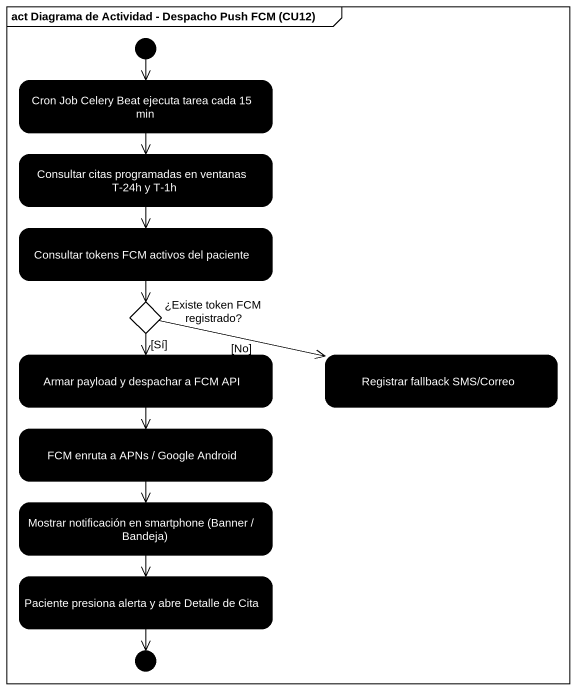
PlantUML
@startuml
mainframe act Diagrama de Actividad - Despacho Push FCM (CU12)
hide empty description
state junction1 <<choice>> #000000
state "Cron Job Celery Beat ejecuta tarea cada 15 min" as Cron_Job_Celery_Beat #000000
state "Consultar citas programadas en ventanas T-24h y T-1h" as Consultar_citas_programadas #000000
state "Consultar tokens FCM activos del paciente" as Consultar_tokens_FCM #000000
state "¿Existe token FCM registrado?" as Existe_token_FCM_registrado <<choice>> #000000
state "Armar payload y despachar a FCM API" as Armar_payload_y_despachar_a #000000
state "Registrar fallback SMS/Correo" as Registrar_fallback_SMS #000000
state "FCM enruta a APNs / Google Android" as FCM_enruta_a_APNs_Google #000000
state "Mostrar notificación en smartphone (Banner / Bandeja)" as Mostrar_notificación_en #000000
state "Paciente presiona alerta y abre Detalle de Cita" as Paciente_presiona_alerta_y #000000
state junction2 <<choice>> #000000
junction1 --> Cron_Job_Celery_Beat
Cron_Job_Celery_Beat --> Consultar_citas_programadas
Consultar_citas_programadas --> Consultar_tokens_FCM
Consultar_tokens_FCM --> Existe_token_FCM_registrado
Existe_token_FCM_registrado --> Armar_payload_y_despachar_a : [Sí]
Existe_token_FCM_registrado -right-> Registrar_fallback_SMS : [No]
Armar_payload_y_despachar_a --> FCM_enruta_a_APNs_Google
FCM_enruta_a_APNs_Google --> Mostrar_notificación_en
Mostrar_notificación_en --> Paciente_presiona_alerta_y
Paciente_presiona_alerta_y --> junction2
@enduml
